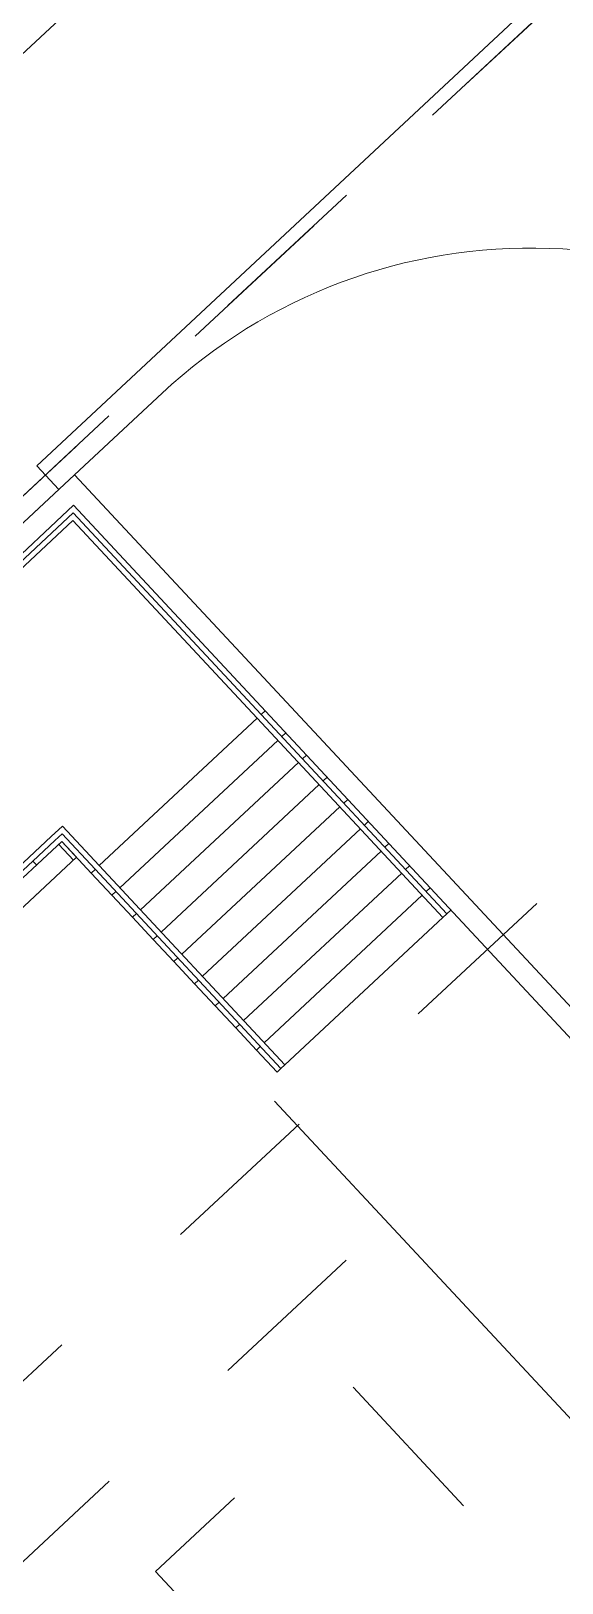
# Model space of a CAD drawing. Header units: millimetres. Extents: x -71377 to 516042, y -145869 to 441446.
# Drawn here: x 217183 to 222097, y 215110 to 229467 of the extents above; entities that cross this region are included whole.
import ezdxf

# ---------------------------------------------------------------- set-up
doc = ezdxf.new("R2010")
doc.units = ezdxf.units.MM
doc.header["$LTSCALE"] = 1000
doc.linetypes.add('_2점쇄선_M_', pattern=[10, 4, -2, 0, -2, 0, -2])
doc.linetypes.add('_점선_M_', pattern=[3, 1.5, -1.5])
doc.layers.get('Defpoints').update_dxf_attribs({"color": 171, "lineweight": 5})
for name, color, linetype, lineweight in [('06', 6, 'Continuous', 5), ('09_HID', 9, '_점선_M_', 5), ('251024_도로_dwg', 8, 'Continuous', 5), ('A-bord', 1, '_2점쇄선_M_', 40), ('A-ele-8', 8, 'Continuous', 5), ('A-fnsh', 5, 'Continuous', 5), ('A-rail', 6, 'Continuous', 5), ('A-strs', 7, 'Continuous', 5), ('AA_dash_M_', 7, '_점선_M_', 5), ('개선안도 base 2022 09$0$00_계획선', 7, 'Continuous', 5), ('조경라인_dwg', 8, 'Continuous', 5)]:
    doc.layers.add(name, color=color, linetype=linetype, lineweight=lineweight)

# ---------------------------------------------------------------- blocks, each defined once
blk = doc.blocks.new('251024_도로_dwg-3827738-지반층 배치도')
at = {"layer": '개선안도 base 2022 09$0$00_계획선'}
blk.add_line((-1056654, -52228), (-815049, -52718), dxfattribs=at)
blk = doc.blocks.new('난간 - 난간-8304367-지반층 배치도')
at = {"layer": 'A-rail'}
for p, q in [((62034, 5052), (62084, 5052)), ((62034, 5052), (62034, 2532)), ((62084, 5052), (62084, 2532)), ((62034, 2532), (62034, -18)), ((62084, 2532), (62084, 32)), ((62084, 32), (64224, 32)), ((64224, 32), (64504, 32)), ((64504, 32), (67024, 32)), ((67024, 32), (68244, 32)), ((68244, 32), (68524, 32)), ((68524, 32), (70764, 32)), ((70764, 32), (71064, 32)), ((71064, 32), (71064, -18)), ((62034, -18), (64224, -18)), ((64224, -18), (64504, -18)), ((64504, -18), (67024, -18)), ((67024, -18), (68244, -18)), ((68244, -18), (68524, -18)), ((68524, -18), (70764, -18)), ((70764, -18), (71064, -18))]:
    blk.add_line(p, q, dxfattribs=at)
blk = doc.blocks.new('난간 - 난간-8304390-지반층 배치도')
at = {"layer": 'A-rail'}
for p, q in [((64084, 5052), (64134, 5052)), ((64084, 2532), (64084, 5052)), ((64134, 2532), (64134, 5052)), ((64084, 2032), (64084, 2532)), ((64134, 2082), (64134, 2532)), ((64224, 2032), (64084, 2032)), ((64224, 2082), (64134, 2082)), ((64504, 2082), (64224, 2082)), ((64504, 2032), (64224, 2032)), ((67024, 2082), (64504, 2082)), ((67024, 2032), (64504, 2032)), ((68244, 2082), (67024, 2082)), ((68244, 2032), (67024, 2032)), ((68524, 2082), (68244, 2082)), ((68524, 2032), (68244, 2032)), ((70764, 2082), (68524, 2082)), ((70764, 2032), (68524, 2032)), ((71064, 2082), (70764, 2082)), ((71064, 2032), (70764, 2032)), ((71064, 2082), (71064, 2032))]:
    blk.add_line(p, q, dxfattribs=at)
blk = doc.blocks.new('조경라인_dwg-6847807-지반층 배치도')
at = {"layer": '06'}
for p, q in [((217587, 225362), (218396, 226116)), ((223358, 215361), (219437, 219566))]:
    blk.add_line(p, q, dxfattribs=at)
blk.add_arc((221806, 222460), 5000, 42.9952, 132.9998, dxfattribs=at)
at = {"layer": '09_HID'}
for p, q in [((199220, 208553), (227801, 235097)), ((214616, 212983), (220284, 218268))]:
    blk.add_line(p, q, dxfattribs=at)
at = {"layer": '09_HID', "flags": 128}
blk.add_lwpolyline([(218336, 215216), (220041, 213388), (221869, 215093), (220164, 216921)], close=True, dxfattribs=at)
at = {"layer": 'Defpoints', "flags": 128}
blk.add_lwpolyline([(254914, 44207), (263642, 49089), (315960, 234250), (311078, 242977), (266571, 255553), (262245, 255476), (253513, 257943), (250223, 260015), (73152, 95564)], close=True, dxfattribs=at)
blk = doc.blocks.new('Family - ___-2020727-지반층 배치도')
at = {"layer": 'A-bord'}
blk.add_line((14282, -3353), (255939, -3844), dxfattribs=at)
blk = doc.blocks.new('Family - ___-3020971-지반층 배치도')
at = {"layer": 'A-bord'}
blk.add_line((14282, -3353), (255939, -3844), dxfattribs=at)

msp = doc.modelspace()

# ---------------------------------------------------------------- linework, layer by layer
at = {"layer": 'A-ele-8'}
for p, q in [((209469, 217792.2), (217587, 225362.4)), ((217587, 225362.4), (227817, 214392.1)), ((217577.1, 225079.7), (209605.4, 217646)), ((227534.3, 214402), (217577.1, 225079.7)), ((211105.8, 216037), (217468.6, 221970.4)), ((217605, 221824.1), (217468.6, 221970.4)), ((217605, 221824.1), (211242.2, 215890.7)), ((217575.7, 221796.8), (217439.3, 221943.1))]:
    msp.add_line(p, q, dxfattribs=at)
at = {"layer": 'A-fnsh'}
for p, q in [((232909.1, 240060.7), (217236.1, 225445.4)), ((217236.1, 225445.4), (217440.7, 225226))]:
    msp.add_line(p, q, dxfattribs=at)
at = {"layer": 'A-strs'}
for p, q in [((219313.8, 223144.1), (219350.3, 223178.2)), ((219313.8, 223144.1), (219350.3, 223178.2)), ((217814.5, 221746), (219277.2, 223110)), ((217814.5, 221746), (219277.2, 223110)), ((219504.7, 222939.4), (219541.3, 222973.5)), ((219504.7, 222939.4), (219541.3, 222973.5)), ((218005.5, 221541.3), (219468.2, 222905.3)), ((218005.5, 221541.3), (219468.2, 222905.3)), ((218196.4, 221336.5), (219659.1, 222700.5)), ((218196.4, 221336.5), (219659.1, 222700.5)), ((219695.7, 222734.6), (219732.3, 222768.7)), ((219695.7, 222734.6), (219732.3, 222768.7)), ((219886.7, 222529.8), (219923.2, 222563.9)), ((219886.7, 222529.8), (219923.2, 222563.9)), ((218387.4, 221131.7), (219850.1, 222495.7)), ((218387.4, 221131.7), (219850.1, 222495.7)), ((218578.3, 220926.9), (220041, 222290.9)), ((218578.3, 220926.9), (220041, 222290.9)), ((220077.6, 222325), (220114.2, 222359.1)), ((220077.6, 222325), (220114.2, 222359.1)), ((220268.6, 222120.2), (220305.1, 222154.3)), ((220268.6, 222120.2), (220305.1, 222154.3)), ((217439.3, 221943.1), (217468.6, 221970.4)), ((217468.6, 221970.4), (217741.4, 221677.8)), ((218769.3, 220722.1), (220232, 222086.1)), ((218769.3, 220722.1), (220232, 222086.1)), ((218960.3, 220517.4), (220423, 221881.4)), ((218960.3, 220517.4), (220423, 221881.4)), ((220459.5, 221915.5), (220496.1, 221949.6)), ((220459.5, 221915.5), (220496.1, 221949.6)), ((217234.5, 221752.1), (217200.4, 221788.7)), ((217234.5, 221752.1), (217200.4, 221788.7)), ((217741.4, 221677.8), (217777.9, 221711.9)), ((217741.4, 221677.8), (217777.9, 221711.9)), ((217932.3, 221473.1), (217741.4, 221677.8)), ((219151.2, 220312.6), (220613.9, 221676.6)), ((219151.2, 220312.6), (220613.9, 221676.6)), ((220650.5, 221710.7), (220687.1, 221744.8)), ((220650.5, 221710.7), (220687.1, 221744.8)), ((220841.5, 221505.9), (220878, 221540)), ((220841.5, 221505.9), (220878, 221540)), ((217932.3, 221473.1), (217968.9, 221507.2)), ((217932.3, 221473.1), (217968.9, 221507.2)), ((218123.3, 221268.3), (217932.3, 221473.1)), ((219342.2, 220107.8), (220804.9, 221471.8)), ((219342.2, 220107.8), (220804.9, 221471.8)), ((218123.3, 221268.3), (218159.9, 221302.4)), ((218123.3, 221268.3), (218159.9, 221302.4)), ((218314.2, 221063.5), (218123.3, 221268.3)), ((219533.1, 219903), (220995.8, 221267)), ((219533.1, 219903), (220995.8, 221267)), ((221032.4, 221301.1), (221069, 221335.2)), ((221032.4, 221301.1), (221069, 221335.2)), ((218314.2, 221063.5), (218350.8, 221097.6)), ((218314.2, 221063.5), (218350.8, 221097.6)), ((218505.2, 220858.7), (218314.2, 221063.5)), ((218505.2, 220858.7), (218541.8, 220892.8)), ((218505.2, 220858.7), (218541.8, 220892.8)), ((218696.2, 220653.9), (218505.2, 220858.7)), ((218696.2, 220653.9), (218732.7, 220688)), ((218696.2, 220653.9), (218732.7, 220688)), ((218887.1, 220449.2), (218696.2, 220653.9)), ((218887.1, 220449.2), (218923.7, 220483.3)), ((218887.1, 220449.2), (218923.7, 220483.3)), ((219078.1, 220244.4), (218887.1, 220449.2)), ((219078.1, 220244.4), (219114.6, 220278.5)), ((219078.1, 220244.4), (219114.6, 220278.5)), ((219269, 220039.6), (219078.1, 220244.4)), ((219269, 220039.6), (219305.6, 220073.7)), ((219269, 220039.6), (219305.6, 220073.7)), ((219460, 219834.8), (219269, 220039.6)), ((219460, 219834.8), (219496.6, 219868.9)), ((219460, 219834.8), (219496.6, 219868.9))]:
    msp.add_line(p, q, dxfattribs=at)
at = {"layer": 'AA_dash_M_'}
for p, q in [((250575.4, 256248.2), (79106, 96999.4)), ((241648.5, 239769), (100450.4, 108634.1))]:
    msp.add_line(p, q, dxfattribs=at)

# ---------------------------------------------------------------- block references
at = {"layer": '251024_도로_dwg', "rotation": 223.0000012484763}
msp.add_blockref('251024_도로_dwg-3827738-지반층 배치도', (-486983.6, -498853.4), dxfattribs=at)
at = {"layer": 'A-bord', "rotation": 223.0000012484763}
for name in ['Family - ___-2020727-지반층 배치도', 'Family - ___-3020971-지반층 배치도']:
    msp.add_blockref(name, (262955.4, 267303.1), dxfattribs=at)
at = {"layer": 'A-rail', "rotation": 223.0000012484763}
for name in ['난간 - 난간-8304367-지반층 배치도', '난간 - 난간-8304390-지반층 배치도']:
    msp.add_blockref(name, (262955.4, 267303.1), dxfattribs=at)
at = {"layer": '조경라인_dwg', "rotation": 8.537736462515947e-07}
msp.add_blockref('조경라인_dwg-6847807-지반층 배치도', (0, 0), dxfattribs=at)

doc.saveas('drawing.dxf')
